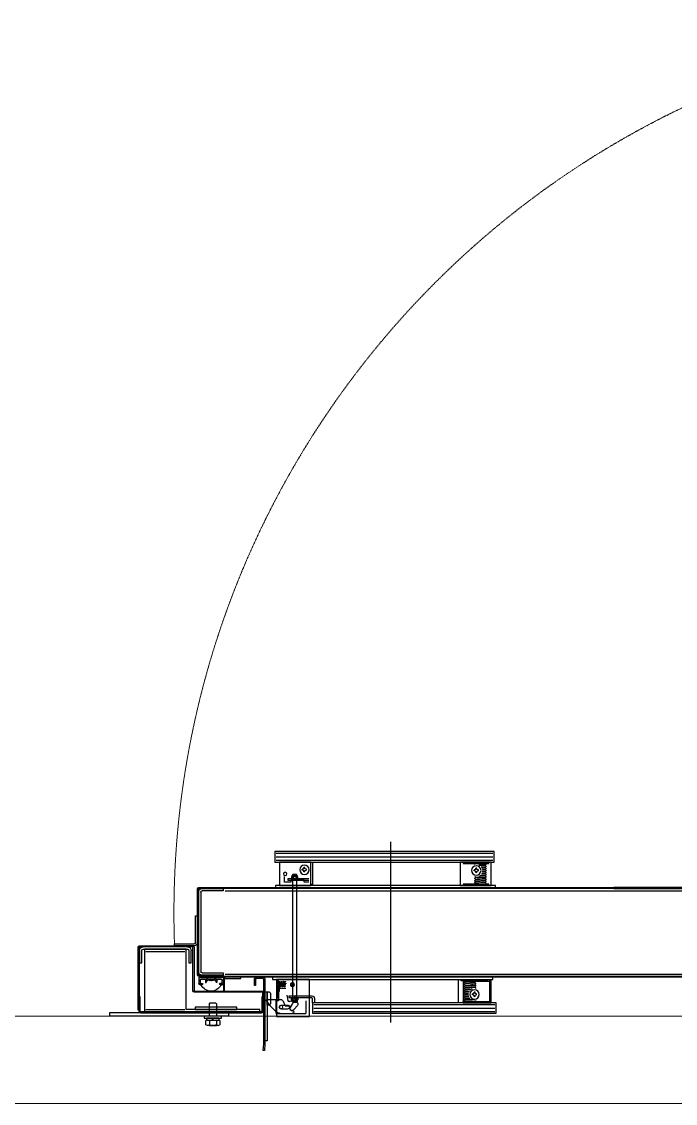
# Model space of a CAD drawing. Extents: x 152195838 to 160350639, y 364657247 to 370318102.
# Drawn here: x 157665513 to 157666448, y 364997947 to 364999496 of the extents above; entities that cross this region are included whole.
import ezdxf

# ---------------------------------------------------------------- set-up
doc = ezdxf.new("R2010")
doc.units = 0
doc.header["$MEASUREMENT"] = 0
doc.linetypes.add('HID', pattern=[2.3, 1.5, -0.8])
doc.layers.get('0').update_dxf_attribs({"linetype": 'CONTINUOUS'})
for name, color, linetype in [('4A.TEC 벽체 4', 7, 'CONTINUOUS'), ('A-DOOR', 4, 'CONTINUOUS'), ('door system-c', 9, 'CONTINUOUS'), ('DOOR-3', 8, 'CONTINUOUS')]:
    doc.layers.add(name, color=color, linetype=linetype)

# ---------------------------------------------------------------- blocks, each defined once
blk = doc.blocks.new('XR-P-지상2층(평택)-010')
at = {"layer": 'door system-c'}
for points in [[(-123.853, 378.297), (-123.896, 378.787), (-123.971, 378.781), (-123.928, 378.291)], [(-123.928, 378.284), (-123.928, 373.687)], [(-123.853, 373.687), (-123.853, 378.284)], [(-124.528, 374.112), (-124.603, 374.112), (-124.603, 373.687)], [(-124.528, 373.687), (-124.528, 374.112)], [(-124.003, 373.612), (-124.453, 373.612)], [(-124.453, 373.537), (-124.003, 373.537)]]:
    blk.add_lwpolyline(points, dxfattribs=at)
for centre, major_axis, start_param, end_param in [((-124.003, 378.284), (0.075, 0), 0, 0.087266), ((-124.003, 378.284), (0.15, 0), 0, 0.087266), ((-124.453, 373.687), (0.15, 0), 3.141593, 4.712389), ((-124.453, 373.687), (0.075, 0), 3.141593, 4.712389), ((-124.003, 373.687), (0.075, 0), 4.712389, 6.283185), ((-124.003, 373.687), (0.15, 0), 4.712389, 6.283185)]:
    blk.add_ellipse(centre, major_axis=major_axis, ratio=1, start_param=start_param, end_param=end_param, dxfattribs=at)
blk = doc.blocks.new('XR-P-지상2층(평택)-C365A35F2')
at = {"layer": 'A-DOOR', "color": 8, "linetype": 'HID', "lineweight": 0, "ltscale": 0.5}
for p, q in [((-91.5, -356.8), (-91.5, -1237.8)), ((-90, -1237.8), (-90, -356.8)), ((-86.8, -1204), (-86.8, -356.8)), ((32.3, -1204), (32.3, -356.8)), ((35.5, -356.8), (35.5, -1241.7)), ((37, -1241.7), (37, -356.8)), ((-143, -1079.2), (-143, -816.2)), ((-143, -816.2), (-128, -816.2)), ((-140.5, -1077.2), (-140.5, -818.2)), ((-135.5, -1077.2), (-135.5, -818.2)), ((-130.5, -1077.2), (-130.5, -818.2)), ((-128, -816.2), (-128, -1079.2)), ((37, -1132.2), (37, -817.2)), ((37, -817.2), (40, -817.2)), ((40, -817.2), (40, -1132.2)), ((73.5, -1133.2), (73.5, -819.2)), ((73.5, -819.2), (88.5, -819.2)), ((88.5, -819.2), (88.5, -1133.2)), ((-128, -823.2), (-95, -823.2)), ((-128, -863.7), (-128, -823.2)), ((-94.5, -825.7), (-128, -825.7)), ((-128, -825.7), (-128, -870.2)), ((-126, -826.7), (-128, -826.7)), ((-128, -826.7), (-128, -863.7)), ((-126, -863.7), (-126, -826.7)), ((-95, -826.2), (-97.5, -826.2)), ((-97.5, -826.2), (-97.5, -863.7)), ((-94.5, -829.2), (-96.5, -829.2)), ((-96.5, -829.2), (-96.5, -866.2)), ((-95, -823.2), (-95, -826.2)), ((-94.5, -1136.2), (-94.5, -821.2)), ((-94.5, -821.2), (-91.5, -821.2)), ((-94.5, -870.2), (-94.5, -825.7)), ((-94.5, -866.2), (-94.5, -829.2)), ((-91.5, -821.2), (-91.5, -1136.2)), ((40, -867.7), (40, -823.2)), ((40, -823.2), (73.5, -823.2)), ((40, -863.7), (40, -826.7)), ((40, -826.7), (42, -826.7)), ((42, -826.7), (42, -863.7)), ((42, -846.7), (42, -831.8)), ((43.1, -845.8), (42, -831.8)), ((45.1, -845.6), (44, -831.6)), ((45.1, -831.6), (44.4, -836.5)), ((46.1, -845.8), (45.1, -831.8)), ((48.1, -845.6), (47.1, -831.6)), ((48.1, -831.6), (47.4, -836.5)), ((49.2, -845.8), (48.1, -831.8)), ((51.2, -845.6), (50.1, -831.6)), ((51.2, -831.6), (50.5, -836.5)), ((52.2, -845.8), (51.2, -831.8)), ((53.8, -840.5), (53.2, -831.6)), ((54.2, -831.6), (53.5, -836.5)), ((54.8, -839.1), (54.2, -831.8)), ((56.7, -837.4), (56.2, -831.6)), ((57.3, -831.6), (56.6, -836.5)), ((57.7, -836.8), (57.3, -831.8)), ((59.6, -836.1), (59.3, -831.6)), ((60.3, -831.6), (59.7, -836.1)), ((60.7, -836), (60.3, -831.8)), ((62.7, -836), (62.3, -831.6)), ((63.4, -831.6), (62.8, -836)), ((63.7, -836.2), (63.4, -831.8)), ((65.8, -837.1), (65.4, -831.6)), ((66.5, -831.6), (65.8, -836.5)), ((66.9, -837.8), (66.4, -831.8)), ((69.1, -840.4), (68.4, -831.6)), ((69.5, -831.6), (68.8, -836.5)), ((69.5, -831.7), (69.5, -841.1)), ((71.5, -863.7), (71.5, -826.7)), ((71.5, -826.7), (73.5, -826.7)), ((71.5, -831.7), (71.5, -845.7)), ((73.5, -823.2), (73.5, -867.7)), ((73.5, -826.7), (73.5, -863.7)), ((76, -1131.2), (76, -821.2)), ((81, -1131.2), (81, -821.2)), ((86, -1131.2), (86, -821.2)), ((-126, -846.7), (-126, -860.7)), ((-124, -846.6), (-123.3, -851.5)), ((-124, -850.7), (-124, -860.7)), ((-119, -846.4), (-119, -847.9)), ((-119, -846.4), (-118.2, -846.4)), ((-119, -847.9), (-118.2, -847.9)), ((-116.8, -844.2), (-115.2, -844.2)), ((-116.8, -844.2), (-116.8, -844.9)), ((-116.8, -849.4), (-116.8, -850.2)), ((-116.8, -850.2), (-115.2, -850.2)), ((-115.2, -844.2), (-115.2, -844.9)), ((-115.2, -849.4), (-115.2, -850.2)), ((-113.8, -846.4), (-113, -846.4)), ((-113.8, -847.9), (-113, -847.9)), ((-113, -846.4), (-113, -847.9)), ((-108.7, -860.6), (-108, -850.7)), ((-108.1, -851), (-108, -851.5)), ((-106.7, -860.8), (-105.7, -846.8)), ((-105.7, -860.6), (-104.6, -846.6)), ((-105.7, -846.6), (-105, -851.5)), ((-103.7, -860.8), (-102.6, -846.8)), ((-102.6, -860.6), (-101.6, -846.6)), ((-102.6, -846.6), (-101.9, -851.5)), ((-100.6, -860.8), (-99.6, -846.8)), ((-99.6, -860.6), (-98.5, -846.6)), ((-99.6, -846.6), (-98.9, -851.5)), ((-97.6, -860.8), (-96.5, -846.8)), ((-96.5, -861.7), (-96.5, -846.8)), ((45.7, -840.9), (45, -845.8)), ((48.8, -840.9), (48.1, -845.8)), ((51.9, -840.9), (51.2, -845.8)), ((58.5, -843.9), (58.5, -845.4)), ((58.5, -843.9), (59.2, -843.9)), ((58.5, -845.4), (59.2, -845.4)), ((60.8, -841.7), (62.2, -841.7)), ((60.8, -841.7), (60.8, -842.4)), ((60.8, -846.9), (60.8, -847.7)), ((60.8, -847.7), (62.2, -847.7)), ((62.2, -841.7), (62.2, -842.4)), ((62.2, -846.9), (62.2, -847.7)), ((63.8, -843.9), (64.5, -843.9)), ((63.8, -845.4), (64.5, -845.4)), ((64.5, -843.9), (64.5, -845.4)), ((-97.5, -863.7), (-128, -863.7)), ((-128, -863.7), (-126, -863.7)), ((-124, -860.6), (-123.3, -852)), ((-122, -860.8), (-121.5, -854)), ((-121.6, -855.9), (-120.9, -860.8)), ((-120.9, -860.6), (-120.5, -854.7)), ((-118.9, -860.8), (-118.6, -855.6)), ((-118.6, -855.9), (-117.9, -860.8)), ((-117.9, -860.6), (-117.5, -855.8)), ((-115.9, -860.8), (-115.5, -855.9)), ((-115.5, -855.9), (-114.8, -860.8)), ((-114.8, -860.6), (-114.5, -855.8)), ((-112.8, -860.8), (-112.4, -855.2)), ((-112.5, -855.9), (-111.8, -860.8)), ((-111.8, -860.6), (-111.3, -854.6)), ((-109.8, -860.8), (-109.2, -852.7)), ((-109.4, -855.9), (-108.7, -860.8)), ((-106.4, -855.9), (-105.7, -860.8)), ((-103.3, -855.9), (-102.6, -860.8)), ((-100.2, -855.9), (-99.5, -860.8)), ((-96.5, -866.2), (-94.5, -866.2)), ((42, -863.7), (40, -863.7)), ((73.5, -863.7), (71.5, -863.7)), ((-128, -870.2), (-94.5, -870.2)), ((73.5, -867.7), (40, -867.7)), ((-147.5, -1130.7), (-147.5, -1083.2)), ((-147.5, -1083.2), (-94.5, -1083.2)), ((-128, -1079.2), (-143, -1079.2)), ((-122, -1076.2), (-128, -1076.2)), ((-128, -1079.2), (-122, -1079.2)), ((-121, -1080.2), (-121, -1112.7)), ((-118, -1112.7), (-118, -1080.2)), ((-94.5, -1083.2), (-94.5, -1130.7)), ((40, -1126.2), (40, -1081.7)), ((40, -1081.7), (73.5, -1081.7)), ((73.5, -1079.2), (41.5, -1079.2)), ((41.5, -1079.2), (41.5, -1081.7)), ((73.5, -1081.7), (73.5, -1126.2)), ((-125.3, -1088.7), (-143.2, -1088.7)), ((-143.2, -1131), (-143.2, -1088.7)), ((44.5, -1084.4), (44.5, -1091.2)), ((44.5, -1091.2), (47.5, -1091.2)), ((47.5, -1114.2), (47.5, -1084.4)), ((47.5, -1091.2), (47.5, -1110.2)), ((49.5, -1084.4), (49.5, -1114.2)), ((59.5, -1089.9), (60.2, -1089.9)), ((59.5, -1089.9), (59.5, -1091.4)), ((59.5, -1091.4), (60.2, -1091.4)), ((61.8, -1087.7), (61.8, -1088.4)), ((61.8, -1087.7), (63.2, -1087.7)), ((61.8, -1092.9), (61.8, -1093.7)), ((61.8, -1093.7), (63.2, -1093.7)), ((63.2, -1087.7), (63.2, -1088.4)), ((63.2, -1092.9), (63.2, -1093.7)), ((64.8, -1089.9), (65.5, -1089.9)), ((64.8, -1091.4), (65.5, -1091.4)), ((65.5, -1089.9), (65.5, -1091.4)), ((-143.2, -1125.4), (-143.2, -1107.6)), ((-139.1, -1109.6), (-139.2, -1107.6)), ((-132.2, -1113), (-137.7, -1111.1)), ((-137.3, -1105.3), (-131.7, -1100.8)), ((-136.8, -1123.9), (-136.8, -1113.9)), ((-136.5, -1111.1), (-134.9, -1110.6)), ((-134.9, -1110.6), (-129.2, -1107.2)), ((-132.2, -1118.1), (-132.2, -1113)), ((-132.2, -1113), (-132.2, -1113)), ((-131.7, -1113.9), (-131.7, -1123.9)), ((-122.9, -1104.4), (-128.1, -1100.7)), ((-127.2, -1102.2), (-127.6, -1102.7)), ((-127.6, -1102.7), (-127.6, -1106.7)), ((-127.6, -1106.7), (-127.2, -1107.2)), ((55.7, -1102.2), (-127.2, -1102.2)), ((-127.2, -1107.2), (55.7, -1107.2)), ((-126.1, -1111.8), (-125.4, -1110.1)), ((-125.6, -1101.4), (-125.6, -1108)), ((-124.4, -1100.9), (-125.1, -1100.9)), ((-125.1, -1108.5), (-124.4, -1108.5)), ((-117.1, -1115.8), (-124.9, -1114.3)), ((-123.9, -1100.1), (-124.4, -1100.9)), ((-124.4, -1100.9), (-124.4, -1108.5)), ((-124.4, -1100.9), (-124.4, -1100.9)), ((-124.4, -1108.5), (-124.4, -1108.5)), ((-124.4, -1108.5), (-123.9, -1109.3)), ((-121, -1100.1), (-123.9, -1100.1)), ((-123.9, -1102.4), (-121, -1102.4)), ((-123.9, -1107), (-121, -1107)), ((-123.9, -1109.3), (-121, -1109.3)), ((-121, -1104.7), (-121, -1100.1)), ((-121, -1109.3), (-121, -1104.7)), ((-121, -1112.7), (-118, -1112.7)), ((-117.1, -1102.2), (-119, -1104.1)), ((-104.4, -1107.2), (-104.4, -1108.4)), ((-104.4, -1107.2), (-103.8, -1107.2)), ((-104.4, -1108.4), (-103.8, -1108.4)), ((-102.6, -1105.4), (-101.4, -1105.4)), ((-102.6, -1105.4), (-102.6, -1106)), ((-102.6, -1109.6), (-102.6, -1110.2)), ((-102.6, -1110.2), (-101.4, -1110.2)), ((-101.4, -1105.4), (-101.4, -1106)), ((-101.4, -1109.6), (-101.4, -1110.2)), ((-100.2, -1107.2), (-99.6, -1107.2)), ((-100.2, -1108.4), (-99.6, -1108.4)), ((-99.6, -1107.2), (-99.6, -1108.4)), ((47.5, -1110.2), (44.5, -1110.2)), ((44.5, -1110.2), (44.5, -1119.2)), ((49.5, -1114.2), (47.5, -1114.2)), ((49.5, -1104.7), (49.5, -1100.1)), ((49.5, -1100.1), (52.4, -1100.1)), ((52.4, -1102.4), (49.5, -1102.4)), ((49.5, -1109.3), (49.5, -1104.7)), ((52.4, -1107), (49.5, -1107)), ((52.4, -1109.3), (49.5, -1109.3)), ((52.4, -1100.1), (52.9, -1100.9)), ((52.9, -1108.5), (52.4, -1109.3)), ((52.9, -1100.9), (52.9, -1108.5)), ((52.9, -1100.9), (52.9, -1100.9)), ((52.9, -1100.9), (53.6, -1100.9)), ((53.6, -1108.5), (52.9, -1108.5)), ((52.9, -1108.5), (52.9, -1108.5)), ((54.1, -1101.4), (54.1, -1108)), ((56.1, -1102.7), (55.7, -1102.2)), ((55.7, -1107.2), (56.1, -1106.7)), ((56.1, -1106.7), (56.1, -1102.7)), ((-124.6, -1121.8), (-132.2, -1118.1)), ((-107.2, -1127.7), (-124.7, -1127.7)), ((-124.7, -1131), (-124.7, -1127.7)), ((-123.8, -1123.1), (-123.8, -1130.7)), ((-121.6, -1128.5), (-121.6, -1127.7)), ((-121.6, -1127.7), (-102.3, -1127.7)), ((-102.3, -1128.5), (-121.6, -1128.5)), ((-111.6, -1127.3), (-111.6, -1126.5)), ((-111.6, -1126.5), (-101.6, -1126.5)), ((-101.6, -1127.3), (-111.6, -1127.3)), ((-107.2, -1127.7), (-107.2, -1117.3)), ((-105.4, -1126.9), (-98, -1126.1)), ((-105.3, -1127.7), (-97.9, -1126.9)), ((-98.1, -1127.7), (-105.3, -1127.7)), ((-105.1, -1124.2), (-97.7, -1123)), ((-100.1, -1126.3), (-105.1, -1125)), ((-104.9, -1121.5), (-97.6, -1119.9)), ((-99.8, -1123.4), (-104.9, -1122.3)), ((-104.9, -1125), (-97.6, -1123.8)), ((-104.8, -1118.8), (-99.3, -1117.3)), ((-99.7, -1120.4), (-104.8, -1119.6)), ((-104.7, -1122.3), (-97.5, -1120.7)), ((-104.6, -1119.6), (-97.5, -1117.6)), ((-97.8, -1126.1), (-103.1, -1124.7)), ((-97.6, -1123), (-102.9, -1121.9)), ((-97.5, -1119.9), (-102.8, -1119.1)), ((-102.1, -1122.7), (-101.3, -1122.7)), ((-102.1, -1127.5), (-102.1, -1122.7)), ((-101.4, -1127.6), (-101.4, -1127.5)), ((-101.3, -1122.7), (-101.3, -1127.5)), ((-99.8, -1117.4), (-101, -1117.3)), ((-100.6, -1127.4), (-100.6, -1127.5)), ((-100.4, -1127.7), (-94.8, -1127.7)), ((-94.8, -1128.5), (-100.4, -1128.5)), ((-94.8, -1127.7), (-94.8, -1128.5)), ((73.5, -1126.2), (40, -1126.2)), ((44.5, -1119.2), (52.7, -1119.2)), ((-94.5, -1130.7), (-147.5, -1130.7)), ((-143.2, -1131), (-124.7, -1131)), ((-140.9, -1131.1), (-132.2, -1139.8)), ((-125.4, -1145.4), (-132.2, -1139.8)), ((-123.8, -1131), (-123.8, -1144.7)), ((-91.5, -1136.2), (-94.5, -1136.2)), ((40, -1132.2), (37, -1132.2)), ((88.5, -1133.2), (73.5, -1133.2)), ((-93, -1181.7), (-91.5, -1181.7)), ((-93, -1204.2), (-93, -1181.7)), ((-91.5, -1181.7), (-91.5, -1204.2)), ((-111.5, -1206.7), (-111.5, -1205.2)), ((-111.5, -1205.2), (-94, -1205.2)), ((-94, -1206.7), (-111.5, -1206.7)), ((-99.3, -1206.7), (-100.2, -1206.7)), ((-99, -1207), (-99.3, -1206.7)), ((-99, -1207), (-98.7, -1206.7)), ((-96.8, -1206.7), (-98.7, -1206.7)), ((-96.5, -1207), (-96.8, -1206.7)), ((-96.5, -1207), (-96.2, -1206.7)), ((-94.3, -1206.7), (-96.2, -1206.7)), ((-94, -1207), (-94.3, -1206.7)), ((-94, -1207), (-93.7, -1206.7)), ((-91.5, -1206.7), (-93.7, -1206.7)), ((-91.5, -1209.7), (-91.5, -1206.7)), ((-88.5, -1207.2), (-90, -1207.2)), ((-90, -1207.2), (-90, -1241.7)), ((-85.3, -1207.2), (-88.5, -1207.2)), ((-88.5, -1207.2), (-88.5, -1237.2)), ((-88.5, -1241.7), (-88.5, -1207.2)), ((-85.3, -1237.2), (-85.3, -1207.2)), ((35.5, -1207.2), (32.3, -1207.2)), ((32.3, -1207.2), (32.3, -1237.2)), ((35.5, -1237.2), (35.5, -1207.2)), ((-100.5, -1208.7), (-100.5, -1211.7)), ((-94, -1208.7), (-100.5, -1208.7)), ((-94, -1216.2), (-99, -1216.2)), ((-99, -1216.2), (-99, -1217.2)), ((-97, -1217.2), (-99, -1217.2)), ((-97, -1217.2), (-97, -1218)), ((-95, -1228.3), (-95, -1220.1)), ((-94.7, -1219.7), (-94.5, -1219.7)), ((-94, -1216.2), (-94, -1208.7)), ((-94, -1228.2), (-94, -1220.2)), ((-94, -1223.9), (-94, -1220.7)), ((-91.5, -1209.7), (-92, -1209.7)), ((-92, -1238.7), (-92, -1209.7)), ((-100.5, -1239.7), (-100.5, -1236.7)), ((-97, -1231.2), (-99, -1231.2)), ((-99, -1232.2), (-99, -1231.2)), ((-94, -1232.2), (-99, -1232.2)), ((-97, -1231.2), (-97, -1230.4)), ((-96.5, -1223.7), (-96.2, -1223.8)), ((-96.5, -1224.7), (-96.2, -1224.6)), ((-96.2, -1224.6), (-96.2, -1223.8)), ((-94.7, -1228.7), (-94.5, -1228.7)), ((-93.7, -1224.2), (-94, -1223.9)), ((-93.7, -1224.2), (-94, -1224.5)), ((-94, -1227.7), (-94, -1224.5)), ((-94, -1239.7), (-94, -1232.2)), ((-91.5, -1238.7), (-92, -1238.7)), ((-91.5, -1237.8), (-90, -1237.8)), ((-91.5, -1241.7), (-91.5, -1238.7)), ((-94, -1239.7), (-100.5, -1239.7)), ((-99.3, -1241.7), (-100.2, -1241.7)), ((-99, -1241.4), (-99.3, -1241.7)), ((-99, -1241.4), (-98.7, -1241.7)), ((-96.8, -1241.7), (-98.7, -1241.7)), ((-96.5, -1241.4), (-96.8, -1241.7)), ((-96.5, -1241.4), (-96.2, -1241.7)), ((-94.3, -1241.7), (-96.2, -1241.7)), ((-94, -1241.4), (-94.3, -1241.7)), ((-94, -1241.4), (-93.7, -1241.7)), ((-91.5, -1241.7), (-93.7, -1241.7)), ((35, -1242.2), (-88, -1242.2)), ((-88, -1243.7), (35, -1243.7)), ((30.5, -1239), (-83.5, -1239)), ((-83.5, -1242.2), (30.5, -1242.2)), ((-46.5, -1248.7), (-46.5, -1276.7)), ((-43.5, -1276.7), (-43.5, -1248.7)), ((-3.5, -1243.7), (-41.5, -1243.7)), ((-41.5, -1246.7), (-3.5, -1246.7)), ((-3.5, -1246.7), (-3.5, -1243.7)), ((-46.5, -1276.7), (-43.5, -1276.7))]:
    blk.add_line(p, q, dxfattribs=at)
at = {"layer": 'A-DOOR', "color": 8, "linetype": 'HID', "ltscale": 0.5}
blk.add_line((102.2, -967.5), (-156.3, -967.5), dxfattribs=at)
at = {"layer": 'A-DOOR', "color": 8, "linetype": 'HID', "lineweight": 0, "ltscale": 0.5}
for centre, radius in [((-116, -847.2), 6.75), ((61.5, -844.7), 6.75), ((62.5, -1090.7), 6.75), ((-102, -1107.8), 2.85), ((-134.2, -1123.9), 2.53), ((-98.1, -1127.3), 0.4), ((56.5, -1118.2), 2.5)]:
    blk.add_circle(centre, radius, dxfattribs=at)
for centre, radius, start, end in [((0, 0), 1277.5, 178.0487, 267.9141), ((43, -831.7), 1, 4.3118, 184.3118), ((46.1, -831.7), 1, 4.3118, 184.3118), ((49.1, -831.7), 1, 4.3118, 184.3118), ((52.2, -831.7), 1, 4.3118, 184.3118), ((55.2, -831.7), 1, 4.3118, 184.3118), ((58.3, -831.7), 1, 4.3118, 184.3118), ((61.3, -831.7), 1, 4.3118, 184.3118), ((64.4, -831.7), 1, 4.3118, 184.3118), ((67.4, -831.7), 1, 4.3118, 184.3118), ((70.5, -831.7), 1, 0, 180), ((-125, -846.7), 1, 68.43, 180), ((-118.2, -844.9), 1.5, 270, 0), ((-118.2, -849.4), 1.5, 0, 90), ((-113.8, -844.9), 1.5, 180, 270), ((-113.8, -849.4), 1.5, 90, 180), ((-106.7, -846.7), 1, 355.6882, 132.2025), ((-103.6, -846.7), 1, 355.6882, 175.6882), ((-100.6, -846.7), 1, 355.6882, 175.6882), ((-97.5, -846.7), 1, 355.6882, 175.6882), ((42.1, -845.7), 1, 266.8153, 93.1847), ((44.1, -845.7), 1, 184.3118, 4.3118), ((47.1, -845.7), 1, 184.3118, 4.3118), ((50.2, -845.7), 1, 184.3118, 4.3118), ((53.2, -845.7), 1, 184.3118, 255.6497), ((59.2, -842.4), 1.5, 270, 0), ((59.2, -846.9), 1.5, 0, 90), ((63.8, -842.4), 1.5, 180, 270), ((63.8, -846.9), 1.5, 90, 180), ((70.5, -845.7), 1, 242.8387, 0), ((-125, -860.7), 1, 180, 1.7874), ((-123, -860.7), 1, 175.6882, 355.6882), ((-119.9, -860.7), 1, 175.6882, 355.6882), ((-116.9, -860.7), 1, 175.6882, 355.6882), ((-113.8, -860.7), 1, 175.6882, 355.6882), ((-110.8, -860.7), 1, 175.6882, 355.6882), ((-107.7, -860.7), 1, 175.6882, 355.6882), ((-104.7, -860.7), 1, 175.6882, 355.6882), ((-101.6, -860.7), 1, 175.6882, 355.6882), ((-98.6, -860.7), 1, 175.6882, 355.6882), ((-96.6, -860.7), 1, 86.8153, 273.1847), ((-122, -1080.2), 4, 0, 90), ((-122, -1080.2), 1, 0, 90), ((60.2, -1088.4), 1.5, 270, 0), ((60.2, -1092.9), 1.5, 0, 90), ((64.8, -1088.4), 1.5, 180, 270), ((64.8, -1092.9), 1.5, 90, 180), ((-141.2, -1107.6), 2, 0, 180), ((-136.2, -1108.4), 3, 147.0666, 176.8939), ((-134.2, -1108.5), 5, 176.8939, 195.1673), ((-137.2, -1109.3), 1.9, 188.6666, 254.683), ((-137.4, -1109.4), 1.7, 195.1673, 214.347), ((-137.1, -1109.2), 2, 214.347, 286.5169), ((-133.9, -1109.9), 5.75, 126.3654, 147.0666), ((-134.2, -1113.9), 2.59, 0, 180), ((-129.9, -1103.1), 3, 54.4578, 128.9209), ((-128, -1109.7), 2.7, 351.3272, 114.8237), ((-124.5, -1112.5), 1.8, 154.9234, 258.8333), ((-125.1, -1101.4), 0.5, 90, 180), ((-125.1, -1108), 0.5, 180, 270), ((-122.2, -1101), 2.26, 178.1904, 218.8962), ((-118.9, -1104.7), 5.58, 155.5673, 204.4327), ((-122.2, -1108.4), 2.26, 141.1038, 181.8096), ((-121.2, -1102), 3, 234.4578, 314.6877), ((-103.8, -1106), 1.2, 270, 0), ((-103.8, -1109.6), 1.2, 0, 90), ((-100.2, -1106), 1.2, 180, 270), ((-100.2, -1109.6), 1.2, 90, 180), ((50.7, -1101), 2.26, 321.1038, 1.8096), ((47.4, -1104.7), 5.58, 335.5673, 24.4327), ((50.7, -1108.4), 2.26, 358.1904, 38.8962), ((53.6, -1101.4), 0.5, 0, 90), ((53.6, -1108), 0.5, 270, 0), ((-135.2, -1125.4), 8, 180.0051, 221.246), ((-134.2, -1123.9), 2.59, 180, 0), ((-125.3, -1123.1), 1.5, 359.9999, 63.6878), ((-105.3, -1127.3), 0.4, 96.1382, 276.1382), ((-105, -1124.6), 0.4, 99.3586, 279.3586), ((-104.8, -1121.9), 0.4, 102.579, 282.579), ((-104.7, -1119.2), 0.4, 105.7992, 285.7992), ((-102.3, -1127.5), 1, 270, 0), ((-102.3, -1127.5), 0.2, 270, 0), ((-101.6, -1127.5), 1, 5, 90), ((-101.6, -1127.5), 0.2, 5, 90), ((-100.4, -1127.5), 1, 185, 270), ((-100.4, -1127.5), 0.2, 185, 270), ((-98, -1126.5), 0.4, 276.1382, 96.1382), ((-97.7, -1123.4), 0.4, 279.3586, 99.3586), ((-97.5, -1120.3), 0.4, 282.579, 102.579), ((-97.6, -1117.2), 0.4, 285.7992, 348.8397), ((-135.2, -1125.4), 8, 223.8115, 225), ((-124.8, -1144.7), 1, 230.2422, 359.9999), ((-100.2, -1209.4), 2.75, 90, 253.1891), ((-94, -1204.2), 2.5, 270, 0), ((-94, -1204.2), 1, 270, 0), ((-95.9, -1224.2), 15.6, 83.0635, 276.9365), ((-100.9, -1211.7), 0.423, 253.1891, 0), ((-96.4, -1217.7), 0.624, 202.6069, 337.3931), ((-89, -1224.2), 7.5, 145.1501, 176.1774), ((-94.7, -1218.3), 1.25, 286.6424, 163.3576), ((-94.7, -1220.2), 0.5, 90, 145.1501), ((-94.1, -1220.1), 0.598, 110.2827, 278.1557), ((-94.5, -1220.2), 0.5, 0, 90), ((-100.2, -1238.9), 2.75, 106.8109, 270), ((-100.9, -1236.7), 0.423, 0, 106.8109), ((-96.4, -1230.6), 0.624, 22.6069, 157.3931), ((-89, -1224.2), 7.5, 183.8226, 214.8499), ((-94.7, -1230), 1.25, 196.6424, 73.3576), ((-94.7, -1228.2), 0.5, 214.8499, 270), ((-94.1, -1228.3), 0.598, 81.8443, 249.7173), ((-94.5, -1228.2), 0.5, 270, 0), ((-83.5, -1237.2), 5, 180, 270), ((-83.5, -1237.2), 1.8, 180, 270), ((30.5, -1237.2), 5, 270, 0), ((30.5, -1237.2), 1.8, 270, 0), ((-88, -1241.7), 2, 180, 270), ((-88, -1241.7), 0.5, 180, 270), ((-41.5, -1248.7), 5, 90, 180), ((-41.5, -1248.7), 2, 90, 180), ((35, -1241.7), 0.5, 270, 0), ((35, -1241.7), 2, 270, 0)]:
    blk.add_arc(centre, radius, start, end, dxfattribs=at)
at = {"layer": 'door system-c', "linetype": 'HID', "ltscale": 0.5}
blk.add_circle((0, 0), 11, dxfattribs=at)
at = {"layer": 'DOOR-3', "linetype": 'HID', "lineweight": 0, "ltscale": 0.5}
for p, q in [((-18, 19.1), (18, 19.1)), ((-30, -53.7), (-30, 7.1)), ((30, 7.1), (30, -53.7)), ((-46.5, -22.2), (-43.5, -22.2)), ((-46.5, -50.2), (-46.5, -22.2)), ((-43.5, -22.2), (-43.5, -50.2)), ((-46.5, -53.2), (-46.5, -39.4)), ((-46.5, -39.4), (-45, -39.4)), ((-45, -39.4), (-45, -53.2)), ((-94, -58.2), (-100.5, -58.2)), ((-100.5, -58.2), (-100.5, -61.2)), ((-99.3, -56.2), (-100.2, -56.2)), ((-99, -56.5), (-99.3, -56.2)), ((-99, -56.5), (-98.7, -56.2)), ((-96.8, -56.2), (-98.7, -56.2)), ((-96.5, -56.5), (-96.8, -56.2)), ((-96.5, -56.5), (-96.2, -56.2)), ((-94.3, -56.2), (-96.2, -56.2)), ((-94, -56.5), (-94.3, -56.2)), ((-94, -56.5), (-93.7, -56.2)), ((-94, -58.2), (-94, -65.7)), ((-91.5, -56.2), (-93.7, -56.2)), ((-92, -59.2), (-92, -88.2)), ((-91.5, -59.2), (-92, -59.2)), ((-91.5, -55.4), (-90, -55.4)), ((-91.5, -356.8), (-91.5, -55.4)), ((-91.5, -56.2), (-91.5, -59.2)), ((-90, -55.4), (-90, -356.8)), ((-90, -91.7), (-90, -57.2)), ((-88.5, -57.2), (-88.5, -91.7)), ((-88.5, -91.7), (-88.5, -61.7)), ((-88, -55.2), (35, -55.2)), ((35, -56.7), (-88, -56.7)), ((-85.3, -61.7), (-85.3, -91.7)), ((-83.5, -56.7), (30.5, -56.7)), ((30.5, -59.9), (-83.5, -59.9)), ((-44.5, -53.7), (25.5, -53.7)), ((25.5, -55.2), (-44.5, -55.2)), ((-41.5, -52.2), (-3.5, -52.2)), ((-3.5, -55.2), (-41.5, -55.2)), ((-30, -49.7), (-40, -49.7)), ((-40, -49.7), (-40, -53.7)), ((-40, -53.7), (36, -53.7)), ((30, -53.7), (-30, -53.7)), ((-3.5, -52.2), (-3.5, -55.2)), ((25.5, -53.7), (25.5, -55.2)), ((36, -49.7), (30, -49.7)), ((32.3, -91.7), (32.3, -61.7)), ((35.5, -356.8), (35.5, -57.2)), ((35.5, -61.7), (35.5, -91.7)), ((37, -54.7), (37, -114.7)), ((37, -57.2), (37, -356.8)), ((41, -114.7), (41, -54.7)), ((-99, -65.7), (-99, -66.7)), ((-94, -65.7), (-99, -65.7)), ((-97, -66.7), (-99, -66.7)), ((-97, -66.7), (-97, -67.5)), ((-94, -70.2), (-94, -73.4)), ((-93.7, -73.7), (-94, -73.4)), ((-93.7, -73.7), (-94, -74)), ((-94, -74), (-94, -77.2)), ((-94, -91.2), (-111.5, -91.2)), ((-111.5, -91.2), (-111.5, -92.7)), ((-111.5, -92.7), (-94, -92.7)), ((-100.5, -89.2), (-100.5, -86.2)), ((-94, -89.2), (-100.5, -89.2)), ((-99.3, -91.2), (-100.2, -91.2)), ((-99, -90.9), (-99.3, -91.2)), ((-99, -81.7), (-99, -80.7)), ((-97, -80.7), (-99, -80.7)), ((-94, -81.7), (-99, -81.7)), ((-99, -90.9), (-98.7, -91.2)), ((-96.8, -91.2), (-98.7, -91.2)), ((-97, -80.7), (-97, -79.9)), ((-96.5, -90.9), (-96.8, -91.2)), ((-96.5, -90.9), (-96.2, -91.2)), ((-94.3, -91.2), (-96.2, -91.2)), ((-94, -90.9), (-94.3, -91.2)), ((-94, -81.7), (-94, -89.2)), ((-94, -90.9), (-93.7, -91.2)), ((-91.5, -91.2), (-93.7, -91.2)), ((-91.5, -88.2), (-92, -88.2)), ((-91.5, -88.2), (-91.5, -91.2)), ((-88.5, -91.7), (-90, -91.7)), ((-85.3, -91.7), (-88.5, -91.7)), ((35.5, -91.7), (32.3, -91.7)), ((-93, -93.7), (-93, -116.2)), ((-91.5, -116.2), (-91.5, -93.7)), ((-86.8, -356.8), (-86.8, -94.9)), ((32.3, -356.8), (32.3, -94.9)), ((-93, -116.2), (-91.5, -116.2)), ((37, -114.7), (41, -114.7))]:
    blk.add_line(p, q, dxfattribs=at)
for centre, radius, start, end in [((-18, 7.1), 12, 90, 180), ((18, 7.1), 12, 0, 90), ((-95.9, -73.7), 15.6, 83.0635, 276.9365), ((-100.2, -59), 2.75, 90, 253.1891), ((-100.9, -61.2), 0.423, 253.1891, 0), ((-88, -57.2), 2, 90, 180), ((-83.5, -61.7), 5, 90, 180), ((-88, -57.2), 0.5, 90, 180), ((-83.5, -61.7), 1.8, 90, 180), ((-41.5, -50.2), 5, 180, 270), ((-44.5, -53.2), 2, 180, 270), ((-44.5, -53.2), 0.5, 180, 270), ((-41.5, -50.2), 2, 180, 270), ((30.5, -61.7), 5, 0, 90), ((30.5, -61.7), 1.8, 0, 90), ((35, -57.2), 2, 0, 90), ((35, -57.2), 0.5, 0, 90), ((36, -54.7), 5, 0, 90), ((36, -54.7), 1, 0, 90), ((-96.4, -67.3), 0.624, 202.6069, 337.3931), ((-94.7, -67.9), 1.25, 286.6424, 163.3576), ((-94.1, -69.6), 0.598, 110.2827, 278.1557), ((-94.1, -77.8), 0.598, 81.8443, 249.7173), ((-100.2, -88.5), 2.75, 106.8109, 270), ((-100.9, -86.2), 0.423, 0, 106.8109), ((-96.4, -80.2), 0.624, 22.6069, 157.3931), ((-94.7, -79.6), 1.25, 196.6424, 73.3576), ((-94, -93.7), 2.5, 0, 90), ((-94, -93.7), 1, 0, 90)]:
    blk.add_arc(centre, radius, start, end, dxfattribs=at)
blk = doc.blocks.new('XR-P-지상2층(평택)-C1A8A53BF')
at = {"layer": 'A-DOOR', "ltscale": 100}
for p, q in [((-998.5, 35.3), (-1001.5, 35.3)), ((-1001.5, 35.3), (-1001.5, -34.7)), ((-998.5, -34.7), (-998.5, 35.3)), ((-1053, 0), (-1223.8, 0)), ((-1223.8, -4.5), (-1223.8, 0)), ((-1088.5, 3.2), (-1063.5, 3.2)), ((-1088.5, 0), (-1088.5, 3.2)), ((-1063.5, 0), (-1088.5, 0)), ((-1083.5, 13.7), (-1086, 12.7)), ((-1086, 12.7), (-1086, 6.2)), ((-1083.5, 5.7), (-1086, 6.2)), ((-1085, 3.7), (-1085, 5.2)), ((-1084.5, 5.7), (-1067.5, 5.7)), ((-1067.5, 3.2), (-1084.5, 3.2)), ((-1068.5, 13.7), (-1083.5, 13.7)), ((-1083.5, 5.7), (-1068.5, 5.7)), ((-1081, 13.7), (-1071, 13.7)), ((-1081, 6.2), (-1081, 12.7)), ((-1071, 0), (-1081, 0)), ((-1081, 0), (-1081, -17.7)), ((-1076.9, 5.7), (-1076.2, 3.2)), ((-1075.8, 5.7), (-1075.1, 3.2)), ((-1071, 6.2), (-1071, 12.7)), ((-1071, -17.7), (-1071, 0)), ((-1068.5, 13.7), (-1066, 12.7)), ((-1068.5, 5.7), (-1066, 6.2)), ((-1067, 5.2), (-1067, 3.7)), ((-1066, 6.2), (-1066, 12.7)), ((-1063.5, 3.2), (-1063.5, 0)), ((-1053, 0), (-1053, -4.5)), ((-985, 0.5), (-937.5, 0.5)), ((-985, -52.5), (-985, 0.5)), ((-937.5, 0.5), (-937.5, -52.5)), ((-1053, -4.5), (-1223.8, -4.5)), ((-1181.5, -8.5), (-1183, -8.5)), ((-1183, -8.5), (-1183, -98.5)), ((-1181.5, -27.5), (-1181.5, -6.5)), ((-1181.5, -98.5), (-1181.5, -8.5)), ((-1179.9, -6.5), (-1179.9, -27.5)), ((-1179.5, -4.5), (-1006.5, -4.5)), ((-1006.5, -6.1), (-1179.5, -6.1)), ((-1174, -95.8), (-1174, -6.1)), ((-1174, -6.1), (-1009, -6.1)), ((-1172, -9.3), (-1116, -9.3)), ((-1009, -9.3), (-1114, -9.3)), ((-1114, -9.3), (-1114, -95.8)), ((-1101.5, -9.3), (-1041.5, -9.3)), ((-1101.5, -12.5), (-1101.5, -9.3)), ((-1041.5, -12.5), (-1101.5, -12.5)), ((-1041.5, -9.3), (-1041.5, -12.5)), ((-1003, -4.5), (-1028, -4.5)), ((-1009, -6.1), (-1009, -9.3)), ((-1006.1, -27.5), (-1006.1, -6.5)), ((-1004.5, -6.5), (-1004.5, -27.5)), ((-1003, -8.5), (-1004.5, -8.5)), ((-1004.5, -8.5), (-1004.5, -33.5)), ((-1003, -33.5), (-1003, -8.5)), ((-999.7, -21.6), (-994.1, -14.8)), ((-985.4, -6.1), (-994.1, -14.8)), ((-985.3, -3.8), (-985.3, -22.3)), ((-985.3, -3.8), (-943, -3.8)), ((-979.7, -3.8), (-961.9, -3.8)), ((-978.3, -10.2), (-968.3, -10.2)), ((-968.3, -15.3), (-978.3, -15.3)), ((-976.1, -22.4), (-972.4, -14.8)), ((-972.4, -14.8), (-967.3, -14.8)), ((-967.3, -14.8), (-965.4, -9.3)), ((-967.3, -14.8), (-967.3, -14.8)), ((-965.4, -10.5), (-965, -12.1)), ((-965, -12.1), (-961.6, -17.8)), ((-963.9, -7.9), (-961.9, -7.8)), ((-959.6, -9.7), (-955.1, -15.3)), ((-943, -21.7), (-943, -3.8)), ((-933.5, -4), (-670.5, -4)), ((-933.5, -19), (-933.5, -4)), ((-931.5, -6.5), (-672.5, -6.5)), ((-931.5, -11.5), (-672.5, -11.5)), ((-670.5, -4), (-670.5, -19)), ((-1179.9, -27.5), (-1181.5, -27.5)), ((-1081, -17.7), (-1080, -18.7)), ((-1080, -18.7), (-1072, -18.7)), ((-1072, -18.7), (-1071, -17.7)), ((-1004.5, -27.5), (-1006.1, -27.5)), ((-985.3, -23.2), (-999, -23.2)), ((-995.5, -15.7), (-998.5, -15.7)), ((-998.5, -15.7), (-998.5, -34.7)), ((-993.5, -17.7), (-995.5, -15.7)), ((-993.5, -32.7), (-993.5, -17.7)), ((-985.3, -22.3), (-982, -22.3)), ((-977.5, -23.2), (-985, -23.2)), ((-982.8, -44.7), (-982.8, -25.4)), ((-982.8, -25.4), (-982, -25.4)), ((-982, -39.8), (-982, -22.3)), ((-982, -25.4), (-982, -44.7)), ((-970.1, -29.9), (-968.6, -22.1)), ((-934.5, -26), (-967, -26)), ((-967, -26), (-967, -29)), ((-967, -29), (-934.5, -29)), ((-966.1, -20.9), (-964.4, -21.6)), ((-962.8, -22.6), (-963.6, -23.1)), ((-963.6, -23.1), (-963.6, -26)), ((-963.6, -26), (-959, -26)), ((-962.8, -21.9), (-962.8, -22.6)), ((-955.2, -22.6), (-962.8, -22.6)), ((-962.8, -22.6), (-962.8, -22.6)), ((-955.7, -21.4), (-962.3, -21.4)), ((-961, -19.4), (-961.5, -19.9)), ((-961.5, -19.9), (-961.5, -202.7)), ((-961.3, -23.1), (-961.3, -26)), ((-957, -19.4), (-961, -19.4)), ((-959, -26), (-954.4, -26)), ((-958.7, -24.1), (-955, -18.9)), ((-956.5, -29.9), (-958.4, -28)), ((-956.5, -19.9), (-957, -19.4)), ((-956.7, -23.1), (-956.7, -26)), ((-956.5, -202.7), (-956.5, -19.9)), ((-955.2, -22.6), (-955.2, -21.9)), ((-954.4, -23.1), (-955.2, -22.6)), ((-955.2, -22.6), (-955.2, -22.6)), ((-954.4, -26), (-954.4, -23.1)), ((-933.5, -19), (-933.5, -25)), ((-670.5, -19), (-933.5, -19)), ((-931.5, -16.5), (-672.5, -16.5)), ((-930.5, -25), (-930.5, -19)), ((-680, -19), (-724.5, -19)), ((-724.5, -19), (-724.5, -52.5)), ((-718, -49.5), (-718, -19)), ((-718, -19), (-677.5, -19)), ((-681, -19), (-718, -19)), ((-718, -19), (-718, -21)), ((-718, -21), (-681, -21)), ((-715.1, -25), (-708.3, -25.5)), ((-710.2, -25.4), (-715.1, -26.1)), ((-715.1, -28.1), (-709.9, -28.4)), ((-710.2, -28.4), (-715.1, -29.1)), ((-701, -21), (-715, -21)), ((-705, -23), (-715, -23)), ((-714.9, -23), (-706.3, -23.7)), ((-714.9, -26.1), (-709, -26.5)), ((-714.9, -29.1), (-710.1, -29.5)), ((-700.9, -23), (-705.8, -23.7)), ((-703.7, -30.3), (-704.5, -30.3)), ((-704.5, -30.3), (-704.5, -31.8)), ((-702.2, -28), (-702.2, -28.8)), ((-700.7, -28), (-702.2, -28)), ((-700.7, -28), (-700.7, -28.8)), ((-698.5, -30.3), (-699.2, -30.3)), ((-698.5, -30.3), (-698.5, -31.8)), ((-681, -21), (-681, -19)), ((-680, -52.5), (-680, -19)), ((-677.5, -19), (-677.5, -52)), ((-1104.5, -36), (-1104.5, -98.5)), ((-1103, -98.5), (-1103, -36)), ((-1005, -34), (-1102.5, -34)), ((-1102.5, -35.5), (-1005, -35.5)), ((-1061, -53), (-1061, -35.5)), ((-1061, -35.5), (-1059.5, -35.5)), ((-1059.5, -35.5), (-1059.5, -53)), ((-1001.5, -34.7), (-998.5, -34.7)), ((-998.5, -34.7), (-995.5, -34.7)), ((-995.5, -34.7), (-993.5, -32.7)), ((-982, -39.8), (-971.6, -39.8)), ((-982, -48.9), (-982, -41.7)), ((-982, -41.7), (-981.2, -49.1)), ((-981.9, -45.6), (-981.8, -45.6)), ((-981.8, -44.9), (-977, -44.9)), ((-977, -45.7), (-981.8, -45.7)), ((-981.7, -46.4), (-981.8, -46.4)), ((-981.6, -45.4), (-981.6, -35.4)), ((-981.6, -35.4), (-980.8, -35.4)), ((-981.2, -41.6), (-980.4, -49)), ((-980.8, -35.4), (-980.8, -45.4)), ((-980.6, -46.9), (-979.3, -41.9)), ((-980.4, -49.2), (-979, -43.9)), ((-979.3, -42.1), (-978.1, -49.4)), ((-978.5, -41.9), (-977.3, -49.3)), ((-977.7, -47.2), (-976.6, -42.1)), ((-977.3, -49.4), (-976.2, -44.1)), ((-977, -44.9), (-977, -45.7)), ((-976.6, -42.3), (-975, -49.5)), ((-975.8, -42.1), (-974.2, -49.4)), ((-974.7, -47.3), (-973.9, -42.2)), ((-974.2, -49.5), (-973.4, -44.2)), ((-973.9, -42.4), (-971.9, -49.5)), ((-973.1, -42.2), (-971.6, -47.7)), ((-971.7, -47.2), (-971.6, -46)), ((-963.9, -44.4), (-964.5, -44.4)), ((-964.5, -44.4), (-964.5, -45.6)), ((-963.9, -45.6), (-964.5, -45.6)), ((-962.7, -42.6), (-962.7, -43.2)), ((-961.5, -42.6), (-962.7, -42.6)), ((-961.5, -42.6), (-961.5, -43.2)), ((-959.7, -44.4), (-960.3, -44.4)), ((-959.7, -45.6), (-960.3, -45.6)), ((-959.7, -44.4), (-959.7, -45.6)), ((-715.1, -31.1), (-710.2, -31.5)), ((-710.2, -31.5), (-715.1, -32.2)), ((-715.1, -34.2), (-709.5, -34.6)), ((-710.2, -34.5), (-715.1, -35.2)), ((-715.1, -37.2), (-707, -37.8)), ((-710.2, -37.6), (-715.1, -38.3)), ((-715.1, -40.3), (-701.1, -41.3)), ((-710.2, -40.6), (-715.1, -41.3)), ((-715.1, -43.3), (-701.1, -44.4)), ((-710.2, -43.7), (-715.1, -44.4)), ((-715.1, -46.4), (-701.1, -47.4)), ((-714.9, -32.2), (-710.1, -32.5)), ((-714.9, -35.2), (-708.9, -35.7)), ((-714.9, -38.3), (-705, -39)), ((-714.9, -41.3), (-700.9, -42.4)), ((-714.9, -44.4), (-700.9, -45.4)), ((-705.3, -38.9), (-705.8, -39)), ((-700.9, -41.3), (-705.8, -42)), ((-700.9, -44.4), (-705.8, -45.1)), ((-703.7, -31.8), (-704.5, -31.8)), ((-702.2, -33.3), (-702.2, -34)), ((-700.7, -34), (-702.2, -34)), ((-700.7, -33.3), (-700.7, -34)), ((-698.5, -31.8), (-699.2, -31.8)), ((-1098, -59), (-1098, -182)), ((-1096.5, -182), (-1096.5, -59)), ((-1096, -47.7), (-1096, -46.8)), ((-1095.7, -48), (-1096, -47.7)), ((-1095.7, -48), (-1096, -48.3)), ((-1096, -50.2), (-1096, -48.3)), ((-1095.7, -50.5), (-1096, -50.2)), ((-1095.7, -50.5), (-1096, -50.8)), ((-1096, -52.7), (-1096, -50.8)), ((-1095.7, -53), (-1096, -52.7)), ((-1095.7, -53), (-1096, -53.3)), ((-1096, -55.5), (-1096, -53.3)), ((-1096, -55.5), (-1093, -55.5)), ((-1061.5, -57), (-1096, -57)), ((-1096, -58.5), (-1061.5, -58.5)), ((-97, -55.5), (-1095, -55.5)), ((-1095, -55.5), (-1095, -57)), ((-1095, -57), (-97, -57)), ((-1094, -53), (-1094, -46.5)), ((-1094, -46.5), (-1091, -46.5)), ((-1094, -53), (-1086.5, -53)), ((-1093, -55), (-1064, -55)), ((-1093, -55.5), (-1093, -55)), ((-1061.5, -58.5), (-1091.5, -58.5)), ((-1091.5, -61.7), (-1061.5, -61.7)), ((-1086.5, -48), (-1085.5, -48)), ((-1086.5, -53), (-1086.5, -48)), ((-1085.5, -50), (-1085.5, -48)), ((-1085.5, -50), (-1084.7, -50)), ((-1083, -52.3), (-1083, -52.5)), ((-1082.6, -52), (-1074.4, -52)), ((-1082.5, -53), (-1074.5, -53)), ((-1082, -53), (-1078.8, -53)), ((-1079, -50.5), (-1078.9, -50.8)), ((-1078.9, -50.8), (-1078.1, -50.8)), ((-1078.5, -53.3), (-1078.8, -53)), ((-1078.5, -53.3), (-1078.2, -53)), ((-1078.2, -53), (-1075, -53)), ((-1078, -50.5), (-1078.1, -50.8)), ((-1074, -52.3), (-1074, -52.5)), ((-1071.5, -50), (-1072.3, -50)), ((-1070.5, -48), (-1071.5, -48)), ((-1071.5, -50), (-1071.5, -48)), ((-1070.5, -53), (-1070.5, -48)), ((-1070.5, -53), (-1063, -53)), ((-1063, -46.5), (-1066, -46.5)), ((-1064, -55.5), (-1064, -55)), ((-1064, -55.5), (-1061, -55.5)), ((-1063, -53), (-1063, -46.5)), ((-1061.5, -58.5), (-1061.5, -57)), ((-1061.5, -61.7), (-1061.5, -58.5)), ((-1061.3, -48), (-1061, -47.7)), ((-1061.3, -48), (-1061, -48.3)), ((-1061.3, -50.5), (-1061, -50.2)), ((-1061.3, -50.5), (-1061, -50.8)), ((-1061.3, -53), (-1061, -52.7)), ((-1061.3, -53), (-1061, -53.3)), ((-1061, -47.7), (-1061, -46.8)), ((-1061, -50.2), (-1061, -48.3)), ((-1061, -52.7), (-1061, -50.8)), ((-1061, -55.5), (-1061, -53.3)), ((-1058.5, -54), (-1036, -54)), ((-1036, -55.5), (-1058.5, -55.5)), ((-1058.3, -60.2), (57.3, -60.2)), ((-1036, -54), (-1036, -55.5)), ((-990.5, -52.5), (-675.5, -52.5)), ((-990.5, -55.5), (-990.5, -52.5)), ((-675.5, -55.5), (-990.5, -55.5)), ((-937.5, -52.5), (-985, -52.5)), ((-982.8, -52.2), (-982.8, -46.6)), ((-982, -52.2), (-982.8, -52.2)), ((-982, -46.6), (-982, -52.2)), ((-962.7, -46.8), (-962.7, -47.4)), ((-961.5, -47.4), (-962.7, -47.4)), ((-961.5, -46.8), (-961.5, -47.4)), ((-724.5, -52.5), (-680, -52.5)), ((-683.5, -50.5), (-720.5, -50.5)), ((-720.5, -50.5), (-720.5, -52.5)), ((-720.5, -52.5), (-683.5, -52.5)), ((-680.5, -49.5), (-718, -49.5)), ((-716, -50.5), (-701.1, -50.5)), ((-710.2, -46.8), (-715.1, -47.5)), ((-715.1, -49.4), (-701.1, -50.5)), ((-714.9, -47.4), (-700.9, -48.5)), ((-700.9, -47.4), (-705.8, -48.1)), ((-683.5, -52.5), (-683.5, -50.5)), ((-680.5, -52), (-680.5, -49.5)), ((-677.5, -52), (-680.5, -52)), ((-675.5, -52.5), (-675.5, -55.5)), ((-1180.8, -94), (-1180.8, -76)), ((-1180.8, -76), (-1177.6, -76)), ((-1177.6, -76), (-1177.6, -94)), ((-1110.4, -76), (-1107.2, -76)), ((-1110.4, -94), (-1110.4, -76)), ((-1107.2, -76), (-1107.2, -94)), ((-1096.5, -63.5), (-1096.5, -177.5)), ((-1093.3, -177.5), (-1093.3, -63.5)), ((-1172, -92.6), (-1116, -92.6)), ((-1105, -99), (-1181, -99)), ((-1181, -100.5), (-1105, -100.5)), ((-1175.8, -95.8), (-1112.2, -95.8)), ((-1112.2, -99), (-1175.8, -99)), ((-1114, -95.8), (-1174, -95.8)), ((-1131, -100.5), (-1131, -103.5)), ((-1103, -100.5), (-1131, -100.5)), ((-1131, -103.5), (-1103, -103.5)), ((-1101, -105.5), (-1101, -143.5)), ((-1098, -143.5), (-1098, -105.5)), ((-1101, -143.5), (-1098, -143.5)), ((-502, -182.5), (-1096, -182.5)), ((-1096, -184), (-502, -184)), ((-1061.5, -179.3), (-1091.5, -179.3)), ((-1091.5, -182.5), (-1061.5, -182.5)), ((-1061.5, -182.5), (-1061.5, -179.3)), ((-1058.3, -179.3), (57.3, -179.3)), ((-986.5, -184), (-671.5, -184)), ((-986.5, -187), (-986.5, -184)), ((-671.5, -184), (-671.5, -187)), ((-502, -182.5), (95, -182.5)), ((95, -184), (-502, -184)), ((-671.5, -187), (-986.5, -187)), ((-980.5, -187), (-936, -187)), ((-980.5, -220.5), (-980.5, -187)), ((-964.5, -191.5), (-973.5, -191.5)), ((-973.5, -191.5), (-973.5, -199.7)), ((-968.5, -196.5), (-968.5, -194.5)), ((-968.5, -194.5), (-938.7, -194.5)), ((-938.7, -196.5), (-968.5, -196.5)), ((-964.5, -194.5), (-964.5, -191.5)), ((-945.5, -194.5), (-964.5, -194.5)), ((-963.6, -199.4), (-963.6, -196.5)), ((-963.6, -196.5), (-959, -196.5)), ((-962.8, -199.9), (-963.6, -199.4)), ((-955.2, -199.9), (-962.8, -199.9)), ((-962.8, -200.7), (-962.8, -199.9)), ((-962.8, -199.9), (-962.8, -199.9)), ((-955.7, -201.2), (-962.3, -201.2)), ((-961.3, -199.4), (-961.3, -196.5)), ((-959, -196.5), (-954.4, -196.5)), ((-956.7, -199.4), (-956.7, -196.5)), ((-954.4, -199.4), (-955.2, -199.9)), ((-955.2, -199.9), (-955.2, -199.9)), ((-955.2, -199.9), (-955.2, -200.7)), ((-954.4, -196.5), (-954.4, -199.4)), ((-938.7, -191.5), (-945.5, -191.5)), ((-945.5, -191.5), (-945.5, -194.5)), ((-936, -187), (-936, -220.5)), ((-933.5, -188.5), (-936, -188.5)), ((-933.5, -220.5), (-933.5, -188.5)), ((-722, -187), (-677.5, -187)), ((-722, -220.5), (-722, -187)), ((-718, -187), (-681, -187)), ((-718, -189), (-718, -187)), ((-681, -189), (-718, -189)), ((-701, -189), (-686.1, -189)), ((-700.1, -190.1), (-686.1, -189)), ((-695.2, -192.7), (-700.1, -192)), ((-700.1, -193.1), (-686.1, -192.1)), ((-695.2, -195.8), (-700.1, -195.1)), ((-700.1, -196.2), (-686.1, -195.1)), ((-695.2, -198.9), (-700.1, -198.2)), ((-700.1, -199.2), (-686.1, -198.2)), ((-699.9, -192.1), (-685.9, -191)), ((-699.9, -195.1), (-685.9, -194.1)), ((-699.9, -198.2), (-685.9, -197.1)), ((-694.8, -200.8), (-685.9, -200.2)), ((-693.4, -201.8), (-686.1, -201.2)), ((-685.9, -192.1), (-690.8, -191.4)), ((-685.9, -195.1), (-690.8, -194.4)), ((-685.9, -198.2), (-690.8, -197.5)), ((-685.9, -201.2), (-690.8, -200.5)), ((-681, -187), (-681, -189)), ((-677.5, -187), (-677.5, -220.5)), ((-961.5, -202.7), (-961, -203.2)), ((-961, -203.2), (-957, -203.2)), ((-957, -203.2), (-956.5, -202.7)), ((-948, -208.8), (-948, -210.3)), ((-947.2, -208.8), (-948, -208.8)), ((-947.2, -210.3), (-948, -210.3)), ((-944.2, -206.5), (-945.7, -206.5)), ((-945.7, -206.5), (-945.7, -207.3)), ((-945.7, -211.8), (-945.7, -212.5)), ((-944.2, -212.5), (-945.7, -212.5)), ((-944.2, -206.5), (-944.2, -207.3)), ((-944.2, -211.8), (-944.2, -212.5)), ((-942, -208.8), (-942.7, -208.8)), ((-942, -210.3), (-942.7, -210.3)), ((-942, -208.8), (-942, -210.3)), ((-701.2, -207.8), (-702, -207.8)), ((-702, -207.8), (-702, -209.3)), ((-701.2, -209.3), (-702, -209.3)), ((-699.7, -205.5), (-699.7, -206.3)), ((-698.2, -205.5), (-699.7, -205.5)), ((-699.7, -210.8), (-699.7, -211.5)), ((-698.2, -211.5), (-699.7, -211.5)), ((-698.2, -205.5), (-698.2, -206.3)), ((-698.2, -210.8), (-698.2, -211.5)), ((-696, -207.8), (-696.7, -207.8)), ((-696, -209.3), (-696.7, -209.3)), ((-696, -207.8), (-696, -209.3)), ((-686, -216.5), (-695.5, -216.5)), ((-694.7, -216.1), (-685.9, -215.4)), ((-692.1, -213.9), (-686.1, -213.4)), ((-691.7, -203.7), (-685.9, -203.2)), ((-691.4, -212.8), (-685.9, -212.4)), ((-691.1, -204.7), (-686.1, -204.3)), ((-685.9, -204.3), (-690.8, -203.6)), ((-685.9, -213.5), (-690.8, -212.8)), ((-685.9, -216.5), (-690.8, -215.8)), ((-690.5, -206.6), (-685.9, -206.3)), ((-690.5, -210.7), (-686.1, -210.4)), ((-685.9, -207.3), (-690.4, -206.7)), ((-690.3, -207.7), (-686.1, -207.3)), ((-690.3, -209.7), (-685.9, -209.3)), ((-685.9, -210.4), (-690.3, -209.8)), ((-987.5, -220.5), (-673.5, -220.5)), ((-987.5, -235.5), (-987.5, -220.5)), ((-985.5, -223), (-675.5, -223)), ((-985.5, -228), (-675.5, -228)), ((-936, -220.5), (-980.5, -220.5)), ((-677.5, -220.5), (-722, -220.5)), ((-718, -218.5), (-681, -218.5)), ((-718, -220.5), (-718, -218.5)), ((-681, -220.5), (-718, -220.5)), ((-686, -218.5), (-700, -218.5)), ((-681, -218.5), (-681, -220.5)), ((-673.5, -220.5), (-673.5, -235.5)), ((-673.5, -235.5), (-987.5, -235.5)), ((-985.5, -233), (-675.5, -233))]:
    blk.add_line(p, q, dxfattribs=at)
at = {"layer": 'A-DOOR', "color": 1, "ltscale": 100}
blk.add_line((-821.8, -249.2), (-821.8, 9.3), dxfattribs=at)
at = {"layer": 'A-DOOR', "ltscale": 100}
for centre, radius in [((-978.3, -12.8), 2.53), ((-701.5, -31), 6.75), ((-962.1, -45), 2.85), ((-981.6, -48.9), 0.4), ((-972.5, -203.5), 2.5), ((-945, -209.5), 6.75), ((-699, -208.5), 6.75)]:
    blk.add_circle(centre, radius, dxfattribs=at)
for centre, radius, start, end in [((-1084.5, 5.2), 0.5, 90, 180), ((-1084.5, 3.7), 0.5, 180, 270), ((-1067.5, 5.2), 0.5, 0, 90), ((-1067.5, 3.7), 0.5, 270, 0), ((-1179.5, -6.5), 2, 90, 180), ((-1179.5, -6.5), 0.4, 90, 180), ((-1006.5, -6.5), 2, 0, 90), ((-1006.5, -6.5), 0.4, 0, 90), ((-979.7, -11.8), 8, 133.8115, 135), ((-979.7, -11.8), 8, 90.0051, 131.246), ((-978.3, -12.8), 2.59, 90, 270), ((-968.3, -12.8), 2.59, 270, 90), ((-963.5, -9.9), 2, 124.347, 196.5169), ((-963.6, -9.8), 1.9, 98.6666, 164.683), ((-963.7, -9.6), 1.7, 105.1673, 124.347), ((-962.8, -12.8), 5, 86.8939, 105.1673), ((-962.7, -10.8), 3, 57.0666, 86.8939), ((-961.9, -5.8), 2, 270, 90), ((-964.2, -13.1), 5.75, 36.3654, 57.0666), ((-957.4, -17.1), 3, 324.4578, 38.9209), ((-999, -22.2), 1, 140.2422, 269.9999), ((-977.5, -21.7), 1.5, 269.9999, 333.6878), ((-966.8, -22.5), 1.8, 64.9234, 168.8333), ((-964, -19), 2.7, 261.3272, 24.8237), ((-962.3, -21.9), 0.5, 90, 180), ((-962.7, -24.8), 2.26, 51.1038, 91.8096), ((-959, -28.1), 5.58, 65.5673, 114.4327), ((-956.3, -25.8), 3, 144.4578, 224.6877), ((-955.3, -24.8), 2.26, 88.1904, 128.8962), ((-955.7, -21.9), 0.5, 0, 90), ((-934.5, -25), 1, 270, 0), ((-934.5, -25), 4, 270, 0), ((-715, -22), 1, 90, 271.7874), ((-715, -24), 1, 85.6882, 265.6882), ((-715, -27.1), 1, 85.6882, 265.6882), ((-715, -30.1), 1, 85.6882, 265.6882), ((-703.7, -28.8), 1.5, 270, 0), ((-701, -22), 1, 338.43, 90), ((-699.2, -28.8), 1.5, 180, 270), ((-1102.5, -36), 2, 90, 180), ((-1102.5, -36), 0.5, 90, 180), ((-1093.2, -46.8), 2.75, 16.8109, 180), ((-1078.5, -51.1), 15.6, 353.0635, 186.9365), ((-1091, -46.1), 0.423, 270, 16.8109), ((-1063.7, -46.8), 2.75, 0, 163.1891), ((-1066, -46.1), 0.423, 163.1891, 270), ((-1005, -33.5), 2, 270, 0), ((-1005, -33.5), 0.5, 270, 0), ((-981.8, -44.7), 1, 180, 270), ((-981.8, -46.6), 1, 95, 180), ((-981.6, -41.7), 0.4, 6.1382, 186.1382), ((-981.8, -44.7), 0.2, 180, 270), ((-981.8, -46.6), 0.2, 95, 180), ((-981.8, -45.4), 0.2, 275, 0), ((-981.8, -45.4), 1, 275, 0), ((-978.9, -42), 0.4, 9.3586, 189.3586), ((-976.2, -42.2), 0.4, 12.579, 192.579), ((-973.5, -42.3), 0.4, 15.7992, 195.7992), ((-963.9, -43.2), 1.2, 270, 0), ((-963.9, -46.8), 1.2, 0, 90), ((-960.3, -43.2), 1.2, 180, 270), ((-960.3, -46.8), 1.2, 90, 180), ((-715, -33.2), 1, 85.6882, 265.6882), ((-715, -36.2), 1, 85.6882, 265.6882), ((-715, -39.3), 1, 85.6882, 265.6882), ((-715, -42.3), 1, 85.6882, 265.6882), ((-715, -45.4), 1, 85.6882, 265.6882), ((-703.7, -33.3), 1.5, 0, 90), ((-701, -40.3), 1, 265.6882, 42.2025), ((-701, -43.4), 1, 265.6882, 85.6882), ((-701, -46.4), 1, 265.6882, 85.6882), ((-699.2, -33.3), 1.5, 90, 180), ((-1096, -59), 2, 90, 180), ((-1096, -59), 0.5, 90, 180), ((-1091.5, -63.5), 5, 90, 180), ((-1091.5, -63.5), 1.8, 90, 180), ((-1084.3, -52.4), 1.25, 106.6424, 343.3576), ((-1084.9, -50.6), 0.624, 292.6069, 67.3931), ((-1082.6, -52.9), 0.598, 351.8443, 159.7173), ((-1082.5, -52.3), 0.5, 124.8499, 180), ((-1082.5, -52.5), 0.5, 180, 270), ((-1078.5, -58), 7.5, 93.8226, 124.8499), ((-1078.5, -58), 7.5, 55.1501, 86.1774), ((-1074.4, -52.9), 0.598, 20.2827, 188.1557), ((-1074.5, -52.5), 0.5, 270, 0), ((-1074.5, -52.3), 0.5, 0, 55.1501), ((-1072.6, -52.4), 1.25, 196.6424, 73.3576), ((-1072.1, -50.6), 0.624, 112.6069, 247.3931), ((-1058.5, -53), 2.5, 180, 270), ((-1058.5, -53), 1, 180, 270), ((-980.8, -49), 0.4, 186.1382, 6.1382), ((-977.7, -49.3), 0.4, 189.3586, 9.3586), ((-974.6, -49.5), 0.4, 192.579, 12.579), ((-971.5, -49.4), 0.4, 195.7992, 258.8397), ((-715, -48.4), 1, 85.6882, 265.6882), ((-715, -50.4), 1, 356.8153, 183.1847), ((-701, -49.5), 1, 265.6882, 85.6882), ((-1181, -98.5), 2, 180, 270), ((-1181, -98.5), 0.5, 180, 270), ((-1175.8, -94), 5, 180, 270), ((-1175.8, -94), 1.8, 180, 270), ((-1112.2, -94), 5, 270, 0), ((-1112.2, -94), 1.8, 270, 0), ((-1105, -98.5), 2, 270, 0), ((-1105, -98.5), 0.5, 270, 0), ((-1103, -105.5), 5, 0, 90), ((-1103, -105.5), 2, 0, 90), ((-1096, -182), 2, 180, 270), ((-1091.5, -177.5), 5, 180, 270), ((-1096, -182), 0.5, 180, 270), ((-1091.5, -177.5), 1.8, 180, 270), ((-962.7, -197.7), 2.26, 268.1904, 308.8962), ((-962.3, -200.7), 0.5, 180, 270), ((-959, -194.4), 5.58, 245.5673, 294.4327), ((-955.3, -197.7), 2.26, 231.1038, 271.8096), ((-955.7, -200.7), 0.5, 270, 0), ((-700, -189.1), 1, 176.8153, 3.1847), ((-700, -191.1), 1, 94.3118, 274.3118), ((-700, -194.1), 1, 94.3118, 274.3118), ((-700, -197.2), 1, 94.3118, 274.3118), ((-700, -200.2), 1, 94.3118, 165.6497), ((-686, -190), 1, 274.3118, 94.3118), ((-686, -193.1), 1, 274.3118, 94.3118), ((-686, -196.1), 1, 274.3118, 94.3118), ((-686, -199.2), 1, 274.3118, 94.3118), ((-686, -202.2), 1, 274.3118, 94.3118), ((-947.2, -207.3), 1.5, 270, 0), ((-947.2, -211.8), 1.5, 0, 90), ((-942.7, -207.3), 1.5, 180, 270), ((-942.7, -211.8), 1.5, 90, 180), ((-701.2, -206.3), 1.5, 270, 0), ((-701.2, -210.8), 1.5, 0, 90), ((-696.7, -206.3), 1.5, 180, 270), ((-696.7, -210.8), 1.5, 90, 180), ((-686, -205.3), 1, 274.3118, 94.3118), ((-686, -208.3), 1, 274.3118, 94.3118), ((-686, -211.4), 1, 274.3118, 94.3118), ((-686, -214.4), 1, 274.3118, 94.3118), ((-686, -217.5), 1, 270, 90), ((-700, -217.5), 1, 152.8387, 270)]:
    blk.add_arc(centre, radius, start, end, dxfattribs=at)
for centre, major_axis, start_param, end_param in [((-1083.7, 9.6), (0, 4.14), 5.571729, 6.233629), ((-1083, 9.7), (0, 3.99), 3.01416, 3.663816), ((-1076, 0.7), (0, 13), 5.888394, 6.677976), ((-1076, 31), (0, 25.3), 2.942255, 3.34093), ((-1068.3, 9.6), (0, 4.14), 0.049556, 0.711457), ((-1069, 9.7), (0, 3.99), 2.619369, 3.269025)]:
    blk.add_ellipse(centre, major_axis=major_axis, ratio=1, start_param=start_param, end_param=end_param, dxfattribs=at)
at = {"ltscale": 100}
blk.add_blockref('XR-P-지상2층(평택)-C365A35F2', (145.8, -147), dxfattribs=at)
at = {"layer": 'A-DOOR', "ltscale": 100, "xscale": 20, "yscale": 20, "zscale": 20}
blk.add_blockref('XR-P-지상2층(평택)-010', (1475.6, -7526.2), dxfattribs=at)

msp = doc.modelspace()

# ---------------------------------------------------------------- linework, layer by layer
at = {"layer": '4A.TEC 벽체 4', "color": 251, "lineweight": 0, "ltscale": 15}
for p, q in [((157665387.0046, 364998071.8958), (157669197.0046, 364998071.8958)), ((157665387.0046, 364997946.8958), (157669197.0046, 364997946.8958))]:
    msp.add_line(p, q, dxfattribs=at)

# ---------------------------------------------------------------- block references
at = {"layer": 'A-DOOR', "ltscale": 100, "xscale": -1, "rotation": 179.9999999999998}
msp.add_blockref('XR-P-지상2층(평택)-C1A8A53BF', (157666862.5046, 364998071.8958), dxfattribs=at)

doc.saveas('drawing.dxf')
